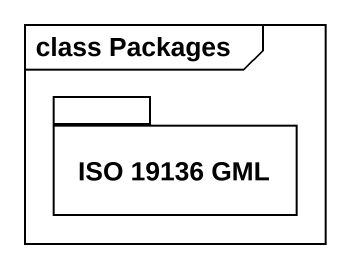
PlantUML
@startuml
mainframe class Packages
package "ISO 19136 GML" as ISO_19136_GML {
}
@enduml
